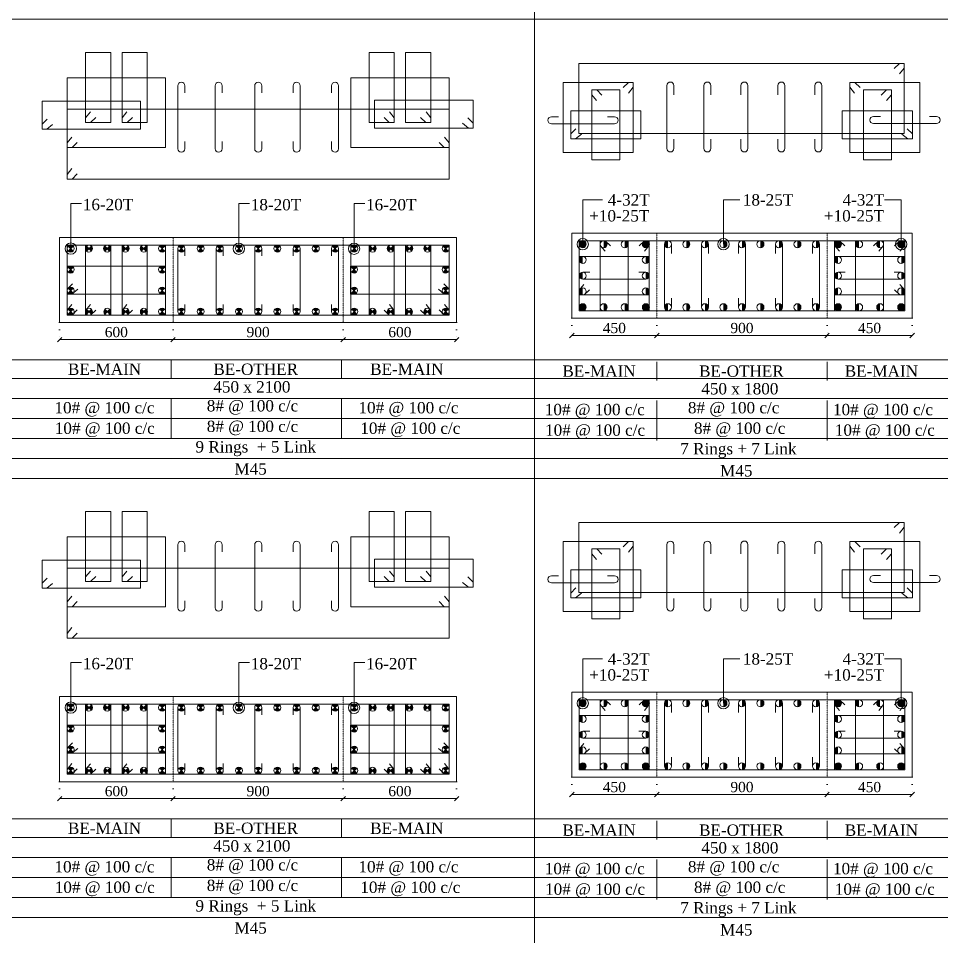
# Model space of a CAD drawing. Header units: millimetres. Extents: x 303 to 27724, y 300 to 68956.
# Drawn here: x 5285 to 10168, y 8259 to 13115 of the extents above; entities that cross this region are included whole.
import ezdxf

# ---------------------------------------------------------------- set-up
doc = ezdxf.new("R2010")
doc.units = ezdxf.units.MM
for name, pattern in [('( Hidden )', [0.375, 0.25, -0.125]), ('DOT2', [0.125, 0, -0.125]), ('HIDDEN', [0.375, 0.25, -0.125])]:
    doc.linetypes.add(name, pattern=pattern)
doc.layers.get('Defpoints').update_dxf_attribs({"lineweight": 0})
for name, color, linetype, lineweight in [('S-COL. STEEL DIA', 1, 'Continuous', 9), ('S-DIM FOOTING', 7, 'Continuous', 0), ('S-SECTION', 5, 'Continuous', 0), ('S-SECTION MARK', 7, 'Continuous', 0), ('S-SHEET', 7, 'Continuous', 0), ('S-STEEL', 1, 'Continuous', 9), ('S-STEEL-1', 1, 'Continuous', 0), ('S-STEEL-1 C.S.', 106, 'Continuous', 0), ('S-TEXT', 7, 'Continuous', 0)]:
    doc.layers.add(name, color=color, linetype=linetype, lineweight=lineweight)
doc.styles.add('AR', font='ARIALUNI.TTF', dxfattribs={"width": 0.8})
doc.styles.add('S-ROMANS', font='times.ttf')
doc.styles.add('TEXT', font='times.ttf')
doc.dimstyles.new('100', dxfattribs={"dimtxt": 180, "dimasz": 80, "dimexe": 0.18, "dimexo": 0.0625, "dimgap": 1, "dimtad": 1, "dimdec": 0, "dimzin": 0, "dimdsep": 46, "dimtxsty": 'AR', "dimblk": 'DOT', "dimcen": 0.09, "dimse1": 1, "dimse2": 1, "dimclrd": 50, "dimclrt": 256, "dimadec": 0, "dimazin": 0, "dimtfac": 1, "dimtdec": 0, "dimtix": 1, "dimtofl": 0, "dimtmove": 2, "dimatfit": 0, "dimfxl": 1, "dimtolj": 1, "dimtzin": 0, "dimlwd": -1, "dimarcsym": 0})
doc.dimstyles.new('SETU', dxfattribs={"dimtxt": 230, "dimasz": 0.2, "dimexe": 0.1, "dimexo": 0.1, "dimgap": 0.05, "dimtad": 1, "dimdec": 0, "dimzin": 0, "dimdsep": 46, "dimtxsty": 'TEXT', "dimblk": 'OBLIQUE', "dimcen": 0.09, "dimdle": 0.1, "dimclrd": 4, "dimclre": 256, "dimclrt": 256, "dimadec": 1, "dimazin": 0, "dimtfac": 1, "dimtdec": 0, "dimtix": 1, "dimtofl": 0, "dimtmove": 2, "dimatfit": 0, "dimfxl": 1, "dimtolj": 1, "dimtzin": 0, "dimlwd": -1, "dimlwe": -1, "dimarcsym": 1})

# ---------------------------------------------------------------- blocks, each defined once
blk = doc.blocks.new('*U48')
at = {"layer": 'S-COL. STEEL DIA'}
h = blk.add_hatch(color=256, dxfattribs=at)
h.dxf.hatch_style = 1
edge = h.paths.add_edge_path()
edge.add_arc((0, 0), 18.5, 0, 360)
h = blk.add_hatch(color=256, dxfattribs=at)
h.dxf.hatch_style = 1
h.paths.add_polyline_path([(0, 0), (0, -18.5, 0.198912), (13, -13)])
h.paths.add_polyline_path([(0, 0), (-13, -13, 0.198912), (0, -18.5)])
h.paths.add_polyline_path([(0, 18.5, 0.198912), (-13, 13), (0, 0)])
h.paths.add_polyline_path([(13, 13, 0.198912), (0, 18.5), (0, 0)])
at = {"layer": 'S-COL. STEEL DIA', "lineweight": 5}
blk.add_circle((0, 0), 18.5, dxfattribs=at)
blk = doc.blocks.new('*U17')
at = {"layer": 'S-COL. STEEL DIA'}
h = blk.add_hatch(color=256, dxfattribs=at)
h.dxf.hatch_style = 1
h.paths.add_polyline_path([(0, 18.5, 0.414214), (-18.5, 0, 0.414214), (0, -18.5)])
at = {"layer": 'S-COL. STEEL DIA', "lineweight": 5}
blk.add_circle((0, 0), 18.5, dxfattribs=at)
blk = doc.blocks.new('_Dot')
at = {"linetype": 'ByBlock', "lineweight": -2}
blk.add_line((-0.5, 0), (-1, 0), dxfattribs=at)
at = {"linetype": 'ByBlock', "const_width": 0.5}
blk.add_lwpolyline([(-0.25, 0, 1), (0.25, 0, 1)], format="xyb", close=True, dxfattribs=at)
blk = doc.blocks.new('_Oblique')
at = {"color": 0, "linetype": 'ByBlock', "lineweight": -2}
blk.add_line((-0.5, -0.5), (0.5, 0.5), dxfattribs=at)
blk = doc.blocks.new('*D890')
at = {"layer": 'Defpoints', "color": 0}
for p in [(1837112.8, 621861), (1837562.8, 621861), (1837562.8, 621769.5)]:
    blk.add_point(p, dxfattribs=at)
at = {"layer": 'S-DIM FOOTING', "linetype": 'DOT2', "ltscale": 300}
for p, q in [((1837112.8, 621860.9), (1837112.8, 621769.4)), ((1837562.8, 621860.9), (1837562.8, 621769.4))]:
    blk.add_line(p, q, dxfattribs=at)
at = {"layer": 'S-DIM FOOTING', "ltscale": 300}
blk.add_line((1837112.7, 621769.5), (1837562.9, 621769.5), dxfattribs=at)
at = {"layer": 'S-DIM FOOTING', "linetype": 'ByBlock', "xscale": 24, "yscale": 24, "zscale": 24, "rotation": 180}
blk.add_blockref('_Oblique', (1837112.8, 621769.5), dxfattribs=at)
at = {"layer": 'S-DIM FOOTING', "linetype": 'ByBlock', "xscale": 24, "yscale": 24, "zscale": 24}
blk.add_blockref('_Oblique', (1837562.8, 621769.5), dxfattribs=at)
at = {"layer": 'S-DIM FOOTING', "insert": (1837337.8, 621809), "char_height": 54, "attachment_point": 5, "style": 'TEXT'}
blk.add_mtext('\\A1;450', dxfattribs=at)
blk = doc.blocks.new('*D891')
at = {"layer": 'Defpoints', "color": 0}
for p in [(1837562.8, 621861), (1838462.8, 621861), (1837562.8, 621769.5)]:
    blk.add_point(p, dxfattribs=at)
at = {"layer": 'S-DIM FOOTING', "linetype": 'DOT2', "ltscale": 300}
for p, q in [((1837562.8, 621860.9), (1837562.8, 621769.4)), ((1838462.8, 621860.9), (1838462.8, 621769.4))]:
    blk.add_line(p, q, dxfattribs=at)
at = {"layer": 'S-DIM FOOTING', "ltscale": 300}
blk.add_line((1838462.9, 621769.5), (1837562.7, 621769.5), dxfattribs=at)
at = {"layer": 'S-DIM FOOTING', "linetype": 'ByBlock', "xscale": 24, "yscale": 24, "zscale": 24, "rotation": 180}
blk.add_blockref('_Oblique', (1837562.8, 621769.5), dxfattribs=at)
at = {"layer": 'S-DIM FOOTING', "linetype": 'ByBlock', "xscale": 24, "yscale": 24, "zscale": 24}
blk.add_blockref('_Oblique', (1838462.8, 621769.5), dxfattribs=at)
at = {"layer": 'S-DIM FOOTING', "insert": (1838012.8, 621809.1), "char_height": 54, "attachment_point": 5, "style": 'TEXT'}
blk.add_mtext('\\A1;900', dxfattribs=at)
blk = doc.blocks.new('*D892')
at = {"layer": 'Defpoints', "color": 0}
for p in [(1838462.8, 621861), (1838912.8, 621861), (1838912.8, 621769.5)]:
    blk.add_point(p, dxfattribs=at)
at = {"layer": 'S-DIM FOOTING', "linetype": 'DOT2', "ltscale": 300}
for p, q in [((1838462.8, 621860.9), (1838462.8, 621769.4)), ((1838912.8, 621860.9), (1838912.8, 621769.4))]:
    blk.add_line(p, q, dxfattribs=at)
at = {"layer": 'S-DIM FOOTING', "ltscale": 300}
blk.add_line((1838462.7, 621769.5), (1838912.9, 621769.5), dxfattribs=at)
at = {"layer": 'S-DIM FOOTING', "linetype": 'ByBlock', "xscale": 24, "yscale": 24, "zscale": 24, "rotation": 180}
blk.add_blockref('_Oblique', (1838462.8, 621769.5), dxfattribs=at)
at = {"layer": 'S-DIM FOOTING', "linetype": 'ByBlock', "xscale": 24, "yscale": 24, "zscale": 24}
blk.add_blockref('_Oblique', (1838912.8, 621769.5), dxfattribs=at)
at = {"layer": 'S-DIM FOOTING', "insert": (1838687.8, 621809), "char_height": 54, "attachment_point": 5, "style": 'TEXT'}
blk.add_mtext('\\A1;450', dxfattribs=at)
blk = doc.blocks.new('*D893')
at = {"layer": 'Defpoints', "color": 0}
for p in [(1834403.4, 621837.9), (1835003.4, 621837.9), (1835003.4, 621748)]:
    blk.add_point(p, dxfattribs=at)
at = {"layer": 'S-DIM FOOTING', "linetype": 'DOT2', "ltscale": 300}
for p, q in [((1834403.4, 621837.8), (1834403.4, 621747.9)), ((1835003.4, 621837.8), (1835003.4, 621747.9))]:
    blk.add_line(p, q, dxfattribs=at)
at = {"layer": 'S-DIM FOOTING', "ltscale": 300}
blk.add_line((1834403.3, 621748), (1835003.5, 621748), dxfattribs=at)
at = {"layer": 'S-DIM FOOTING', "linetype": 'ByBlock', "xscale": 24, "yscale": 24, "zscale": 24, "rotation": 180}
blk.add_blockref('_Oblique', (1834403.4, 621748), dxfattribs=at)
at = {"layer": 'S-DIM FOOTING', "linetype": 'ByBlock', "xscale": 24, "yscale": 24, "zscale": 24}
blk.add_blockref('_Oblique', (1835003.4, 621748), dxfattribs=at)
at = {"layer": 'S-DIM FOOTING', "insert": (1834703.4, 621787.5), "char_height": 54, "attachment_point": 5, "style": 'TEXT'}
blk.add_mtext('\\A1;600', dxfattribs=at)
blk = doc.blocks.new('*D894')
at = {"layer": 'Defpoints', "color": 0}
for p in [(1835003.4, 621837.9), (1835903.4, 621837.9), (1835903.4, 621748)]:
    blk.add_point(p, dxfattribs=at)
at = {"layer": 'S-DIM FOOTING', "linetype": 'DOT2', "ltscale": 300}
for p, q in [((1835003.4, 621837.8), (1835003.4, 621747.9)), ((1835903.4, 621837.8), (1835903.4, 621747.9))]:
    blk.add_line(p, q, dxfattribs=at)
at = {"layer": 'S-DIM FOOTING', "ltscale": 300}
blk.add_line((1835003.3, 621748), (1835903.5, 621748), dxfattribs=at)
at = {"layer": 'S-DIM FOOTING', "linetype": 'ByBlock', "xscale": 24, "yscale": 24, "zscale": 24, "rotation": 180}
blk.add_blockref('_Oblique', (1835003.4, 621748), dxfattribs=at)
at = {"layer": 'S-DIM FOOTING', "linetype": 'ByBlock', "xscale": 24, "yscale": 24, "zscale": 24}
blk.add_blockref('_Oblique', (1835903.4, 621748), dxfattribs=at)
at = {"layer": 'S-DIM FOOTING', "insert": (1835453.4, 621787.6), "char_height": 54, "attachment_point": 5, "style": 'TEXT'}
blk.add_mtext('\\A1;900', dxfattribs=at)
blk = doc.blocks.new('*D895')
at = {"layer": 'Defpoints', "color": 0}
for p in [(1835903.4, 621837.9), (1836503.4, 621837.9), (1836503.4, 621748)]:
    blk.add_point(p, dxfattribs=at)
at = {"layer": 'S-DIM FOOTING', "linetype": 'DOT2', "ltscale": 300}
for p, q in [((1835903.4, 621837.8), (1835903.4, 621747.9)), ((1836503.4, 621837.8), (1836503.4, 621747.9))]:
    blk.add_line(p, q, dxfattribs=at)
at = {"layer": 'S-DIM FOOTING', "ltscale": 300}
blk.add_line((1835903.3, 621748), (1836503.5, 621748), dxfattribs=at)
at = {"layer": 'S-DIM FOOTING', "linetype": 'ByBlock', "xscale": 24, "yscale": 24, "zscale": 24, "rotation": 180}
blk.add_blockref('_Oblique', (1835903.4, 621748), dxfattribs=at)
at = {"layer": 'S-DIM FOOTING', "linetype": 'ByBlock', "xscale": 24, "yscale": 24, "zscale": 24}
blk.add_blockref('_Oblique', (1836503.4, 621748), dxfattribs=at)
at = {"layer": 'S-DIM FOOTING', "insert": (1836203.4, 621787.5), "char_height": 54, "attachment_point": 5, "style": 'TEXT'}
blk.add_mtext('\\A1;600', dxfattribs=at)
blk = doc.blocks.new('*U18')
at = {"layer": 'S-COL. STEEL DIA'}
h = blk.add_hatch(color=256, dxfattribs=at)
h.dxf.hatch_style = 1
h.paths.add_polyline_path([(0, 0), (0, -18.5, 0.198912), (13, -13)])
h.paths.add_polyline_path([(0, 0), (-13, -13, 0.198912), (0, -18.5)])
h.paths.add_polyline_path([(0, 18.5, 0.198912), (-13, 13), (0, 0)])
h.paths.add_polyline_path([(13, 13, 0.198912), (0, 18.5), (0, 0)])
at = {"layer": 'S-COL. STEEL DIA', "lineweight": 5}
for p, q in [((-13, 13), (13, -13)), ((13, 13), (-13, -13))]:
    blk.add_line(p, q, dxfattribs=at)
blk.add_circle((0, 0), 18.5, dxfattribs=at)
blk = doc.blocks.new('0')
at = {"layer": 'S-SECTION'}
for points, elevation in [([(1836503.4, 621837.9), (1836503.4, 622287.9), (1834403.4, 622287.9), (1834403.4, 621837.9)], 9.8), ([(1837112.8, 622311), (1837112.8, 621861), (1838912.8, 621861), (1838912.8, 622311)], 0.5)]:
    blk.add_lwpolyline(points, close=True, dxfattribs=dict(at, elevation=elevation))
at = {"layer": 'S-SECTION', "color": 8, "linetype": 'HIDDEN', "ltscale": 0.1, "elevation": 0.5}
for points in [[(1837562.8, 621861), (1837562.8, 622311), (1837112.8, 622311), (1837112.8, 621861)], [(1838462.8, 621861), (1838462.8, 622311), (1838912.8, 622311), (1838912.8, 621861)]]:
    blk.add_lwpolyline(points, close=True, dxfattribs=at)
at = {"layer": 'S-SHEET'}
for p, q in [((1834993.8, 621641.3, 8.9), (1834993.8, 621541.7, 8.9)), ((1835893.8, 621641.3, 8.9), (1835893.8, 621541.7, 8.9)), ((1837562.8, 621631.3, 0.3), (1837562.8, 621531.7, 0.3)), ((1838462.8, 621631.3, 0.3), (1838462.8, 621531.7, 0.3)), ((1834993.8, 621436.5, 8.9), (1834993.8, 621225.2, 8.9)), ((1835893.8, 621436.5, 8.9), (1835893.8, 621225.2, 8.9)), ((1837562.8, 621426.5, 0.3), (1837562.8, 621215.2, 0.3)), ((1838462.8, 621426.5, 0.3), (1838462.8, 621215.2, 0.3))]:
    blk.add_line(p, q, dxfattribs=at)
at = {"layer": 'S-STEEL', "color": 1}
for points, elevation in [([(1838818.1, 623181.7), (1838845.7, 623209), (1838871.7, 623209), (1838871.7, 622839), (1837150.1, 622839), (1837150.1, 623209), (1838871.7, 623209), (1838871.7, 623184), (1838846.5, 623153.1)], 0.8), ([(1834497, 622624.2), (1834469.4, 622596.9), (1834443.4, 622596.9), (1834443.4, 622966.9), (1836464.2, 622966.9), (1836464.2, 622596.9), (1834443.4, 622596.9), (1834443.4, 622621.9), (1834468.6, 622652.8)], 9.8), ([(1834497, 621905.2), (1834469.4, 621877.9), (1834443.4, 621877.9), (1834443.4, 622247.9), (1836464.2, 622247.9), (1836464.2, 621877.9), (1834443.4, 621877.9), (1834443.4, 621902.9), (1834468.6, 621933.8)], 9.8), ([(1838820, 622243.7), (1838847.6, 622271), (1838873.6, 622271), (1838873.6, 621901), (1837152, 621901), (1837152, 622271), (1838873.6, 622271), (1838873.6, 622246), (1838848.4, 622215.1)], 0.5)]:
    blk.add_lwpolyline(points, dxfattribs=dict(at, elevation=elevation))
at = {"layer": 'S-STEEL', "color": 3}
for points, elevation in [([(1835065.8, 623053.2), (1835065.8, 623090.9, 1), (1835028.9, 623090.9), (1835028.9, 622757.8, 1), (1835065.8, 622757.8), (1835065.8, 622795.1)], 9.4), ([(1835262.6, 623053.2), (1835262.6, 623090.9, 1), (1835225.7, 623090.9), (1835225.7, 622757.8, 1), (1835262.6, 622757.8), (1835262.6, 622795.1)], 9.4), ([(1835472.3, 623053.2), (1835472.3, 623090.9, 1), (1835435.4, 623090.9), (1835435.4, 622757.8, 1), (1835472.3, 622757.8), (1835472.3, 622795.1)], 9.4), ([(1835638.6, 623053.2), (1835638.6, 623090.9, -1), (1835675.5, 623090.9), (1835675.5, 622757.8, -1), (1835638.6, 622757.8), (1835638.6, 622795.1)], 9.4), ([(1835841.8, 623053.2), (1835841.8, 623090.9, -1), (1835878.7, 623090.9), (1835878.7, 622757.8, -1), (1835841.8, 622757.8), (1835841.8, 622795.1)], 9.4), ([(1837652.7, 622807.4), (1837652.7, 622759, -1), (1837615.8, 622759), (1837615.8, 623092.1, -1), (1837652.7, 623092.1), (1837652.7, 623043.6)], 0.5), ([(1837848.5, 622807.4), (1837848.5, 622759, -1), (1837811.6, 622759), (1837811.6, 623092.1, -1), (1837848.5, 623092.1), (1837848.5, 623043.6)], 0.5), ([(1838007.3, 622807.4), (1838007.3, 622759, 1), (1838044.3, 622759), (1838044.3, 623092.1, 1), (1838007.3, 623092.1), (1838007.3, 623043.6)], 0.5), ([(1838203.1, 622807.4), (1838203.1, 622759, 1), (1838240, 622759), (1838240, 623092.1, 1), (1838203.1, 623092.1), (1838203.1, 623043.6)], 0.5), ([(1838398.9, 622807.4), (1838398.9, 622759, 1), (1838435.8, 622759), (1838435.8, 623092.1, 1), (1838398.9, 623092.1), (1838398.9, 623043.6)], 0.5), ([(1837042.6, 622926.5), (1837004.9, 622926.5, 1), (1837004.9, 622889.6), (1837338.8, 622889.6, 1), (1837338.8, 622926.5), (1837301.6, 622926.5)], 0.5), ([(1838746.1, 622928), (1838708.4, 622928, 1), (1838708.4, 622891.1), (1839042.3, 622891.1, 1), (1839042.3, 622928), (1839005.1, 622928)], 0.5), ([(1835065.8, 622191.7), (1835065.8, 622229.4, 1), (1835028.9, 622229.4), (1835028.9, 621896.3, 1), (1835065.8, 621896.3), (1835065.8, 621933.6)], 9.4), ([(1835269, 622191.7), (1835269, 622229.4, 1), (1835232.1, 622229.4), (1835232.1, 621896.3, 1), (1835269, 621896.3), (1835269, 621933.6)], 9.4), ([(1835472.3, 622191.7), (1835472.3, 622229.4, 1), (1835435.4, 622229.4), (1835435.4, 621896.3, 1), (1835472.3, 621896.3), (1835472.3, 621933.6)], 9.4), ([(1835638.6, 622191.7), (1835638.6, 622229.4, -1), (1835675.5, 622229.4), (1835675.5, 621896.3, -1), (1835638.6, 621896.3), (1835638.6, 621933.6)], 9.4), ([(1835841.8, 622191.7), (1835841.8, 622229.4, -1), (1835878.7, 622229.4), (1835878.7, 621896.3, -1), (1835841.8, 621896.3), (1835841.8, 621933.6)], 9.4), ([(1837639.7, 621967.9), (1837639.7, 621919.5, -1), (1837602.8, 621919.5), (1837602.8, 622252.6, -1), (1837639.7, 622252.6), (1837639.7, 622204.1)], 0.5), ([(1837835.5, 621967.9), (1837835.5, 621919.5, -1), (1837798.6, 621919.5), (1837798.6, 622252.6, -1), (1837835.5, 622252.6), (1837835.5, 622204.1)], 0.5), ([(1837994.3, 621967.9), (1837994.3, 621919.5, 1), (1838031.3, 621919.5), (1838031.3, 622252.6, 1), (1837994.3, 622252.6), (1837994.3, 622204.1)], 0.5), ([(1838190.1, 621967.9), (1838190.1, 621919.5, 1), (1838227, 621919.5), (1838227, 622252.6, 1), (1838190.1, 622252.6), (1838190.1, 622204.1)], 0.5), ([(1838385.9, 621967.9), (1838385.9, 621919.5, 1), (1838422.8, 621919.5), (1838422.8, 622252.6, 1), (1838385.9, 622252.6), (1838385.9, 622204.1)], 0.5), ([(1837208.1, 622104.5), (1837170.4, 622104.5, 1), (1837170.4, 622067.6), (1837504.3, 622067.6, 1), (1837504.3, 622104.5), (1837467.1, 622104.5)], 0.5), ([(1838817.5, 622104.5), (1838855.2, 622104.5, -1), (1838855.2, 622067.6), (1838521.3, 622067.6, -1), (1838521.3, 622104.5), (1838558.5, 622104.5)], 0.5)]:
    blk.add_lwpolyline(points, format="xyb", dxfattribs=dict(at, elevation=elevation))
at = {"layer": 'S-STEEL-1', "color": 41}
for points, elevation in [([(1834594.5, 622923.5), (1834567, 622896.2), (1834541, 622896.2), (1834541, 623266.7), (1834673.7, 623266.5), (1834673.7, 622895.9), (1834541, 622896.2), (1834541, 622921.2), (1834566.2, 622952.1)], 9.4), ([(1834788.1, 622923.5), (1834760.5, 622896.2), (1834734.5, 622896.2), (1834734.5, 623266.7), (1834867.3, 623266.5), (1834867.3, 622895.9), (1834734.5, 622896.2), (1834734.5, 622921.2), (1834759.7, 622952.1)], 9.4), ([(1836119.5, 622923.5), (1836147.1, 622896.2), (1836173.1, 622896.2), (1836173.1, 623266.7), (1836040.3, 623266.5), (1836040.3, 622895.9), (1836173.1, 622896.2), (1836173.1, 622921.2), (1836147.9, 622952.1)], 9.4), ([(1836313.1, 622923.5), (1836340.6, 622896.2), (1836366.7, 622896.2), (1836366.6, 623266.7), (1836233.9, 623266.5), (1836233.9, 622895.9), (1836366.7, 622896.2), (1836366.7, 622921.2), (1836341.5, 622952.1)], 9.4), ([(1837272.3, 623041.3), (1837244.8, 623068.6), (1837218.8, 623068.6), (1837218.8, 622698.6), (1837366.8, 622698.6), (1837366.8, 623068.6), (1837218.8, 623068.6), (1837218.8, 623043.6), (1837244, 623012.7)], 0.8), ([(1838749.5, 623041.3), (1838777, 623068.6), (1838803, 623068.6), (1838803, 622698.6), (1838655, 622698.6), (1838655, 623068.6), (1838803, 623068.6), (1838803, 623043.6), (1838777.9, 623012.7)], 0.8), ([(1834338, 622914.5), (1834310.7, 622887), (1834310.7, 622860.9), (1834831.4, 622860.9), (1834831.4, 623008.9), (1834310.7, 623009), (1834310.7, 622860.9), (1834335.7, 622860.9), (1834366.6, 622886.1)], 9.4), ([(1836563.1, 622920.5), (1836590.4, 622893), (1836590.4, 622867), (1836069.6, 622866.9), (1836069.6, 623014.9), (1836590.4, 623015), (1836590.4, 622867), (1836565.4, 622867), (1836534.5, 622892.2)], 9.4), ([(1837134.6, 622863.3), (1837107.3, 622835.7), (1837107.3, 622809.7), (1837478.1, 622809.7), (1837478.1, 622957.8), (1837107.3, 622957.8), (1837107.3, 622809.7), (1837132.3, 622809.7), (1837163.2, 622834.9)], 0.8), ([(1838887.2, 622863.3), (1838914.5, 622835.7), (1838914.5, 622809.7), (1838543.7, 622809.7), (1838543.7, 622957.8), (1838914.5, 622957.8), (1838914.5, 622809.7), (1838889.5, 622809.7), (1838858.6, 622834.9)], 0.8), ([(1834594.5, 621904.4), (1834567, 621877.1), (1834541, 621877.1), (1834541, 622247.6), (1834673.7, 622247.4), (1834673.7, 621876.8), (1834541, 621877.1), (1834541, 621902.1), (1834566.2, 621933)], 9.4), ([(1834788.1, 621904.4), (1834760.5, 621877.1), (1834734.5, 621877.1), (1834734.5, 622247.6), (1834867.3, 622247.4), (1834867.3, 621876.8), (1834734.5, 621877.1), (1834734.5, 621902.1), (1834759.7, 621933)], 9.4), ([(1836119.5, 621904.4), (1836147.1, 621877.1), (1836173.1, 621877.1), (1836173.1, 622247.6), (1836040.3, 622247.4), (1836040.3, 621876.8), (1836173.1, 621877.1), (1836173.1, 621902.1), (1836147.9, 621933)], 9.4), ([(1836313.1, 621904.4), (1836340.6, 621877.1), (1836366.7, 621877.1), (1836366.6, 622247.6), (1836233.9, 622247.4), (1836233.9, 621876.8), (1836366.7, 621877.1), (1836366.7, 621902.1), (1836341.5, 621933)], 9.4), ([(1837317, 622243.7), (1837289.5, 622271), (1837263.4, 622271), (1837263.5, 621901), (1837411.5, 621901), (1837411.5, 622271), (1837263.4, 622271), (1837263.4, 622246), (1837288.6, 622215.1)], 0.5), ([(1838708.6, 622243.7), (1838736.1, 622271), (1838762.2, 622271), (1838762.1, 621901), (1838614.1, 621901), (1838614.1, 622271), (1838762.2, 622271), (1838762.2, 622246), (1838737, 622215.1)], 0.5), ([(1837205.5, 622011.6), (1837178, 621984.3), (1837152, 621984.3), (1837152, 622187.7), (1837522.8, 622187.7), (1837522.8, 621984.3), (1837152, 621984.3), (1837152, 622009.3), (1837177.2, 622040.2)], 0.5), ([(1838820.1, 622011.6), (1838847.6, 621984.3), (1838873.6, 621984.3), (1838873.6, 622187.7), (1838502.8, 622187.7), (1838502.8, 621984.3), (1838873.6, 621984.3), (1838873.6, 622009.3), (1838848.4, 622040.2)], 0.5), ([(1834470.8, 622042.5), (1834443.5, 622015), (1834443.5, 621989), (1834964.2, 621988.9), (1834964.2, 622136.9), (1834443.5, 622137), (1834443.5, 621989), (1834468.5, 621989), (1834499.3, 622014.2)], 9.4), ([(1836436.1, 622042.5), (1836463.4, 622015), (1836463.4, 621989), (1835942.6, 621988.9), (1835942.6, 622136.9), (1836463.4, 622137), (1836463.4, 621989), (1836438.4, 621989), (1836407.5, 622014.2)], 9.4)]:
    blk.add_lwpolyline(points, dxfattribs=dict(at, elevation=elevation))
at = {"layer": 'S-STEEL-1', "color": 6}
for points, elevation in [([(1834497, 622790.8), (1834469.4, 622763.5), (1834443.4, 622763.5), (1834443.4, 623133.5), (1834964.2, 623133.5), (1834964.2, 622763.5), (1834443.4, 622763.5), (1834443.4, 622788.5), (1834468.6, 622819.4)], 9.4), ([(1836410.7, 622790.8), (1836438.2, 622763.5), (1836464.2, 622763.5), (1836464.2, 623133.5), (1835943.4, 623133.5), (1835943.4, 622763.5), (1836464.2, 622763.5), (1836464.2, 622788.5), (1836439, 622819.4)], 9.4), ([(1837384.4, 623080.7), (1837411.9, 623108), (1837438, 623108), (1837438, 622738), (1837067.2, 622738), (1837067.2, 623108), (1837438, 623108), (1837438, 623083), (1837412.8, 623052.1)], 0.5), ([(1838637.4, 623080.7), (1838609.9, 623108), (1838583.8, 623108), (1838583.9, 622738), (1838954.6, 622738), (1838954.6, 623108), (1838583.8, 623108), (1838583.8, 623083), (1838609, 623052.1)], 0.5), ([(1834497, 621905.2), (1834469.4, 621877.9), (1834443.4, 621877.9), (1834443.4, 622247.9), (1834964.2, 622247.9), (1834964.2, 621877.9), (1834443.4, 621877.9), (1834443.4, 621902.9), (1834468.6, 621933.8)], 9.4), ([(1836410.7, 621905.2), (1836438.2, 621877.9), (1836464.2, 621877.9), (1836464.2, 622247.9), (1835943.4, 622247.9), (1835943.4, 621877.9), (1836464.2, 621877.9), (1836464.2, 621902.9), (1836439, 621933.8)], 9.4), ([(1837469.2, 622243.7), (1837496.7, 622271), (1837522.8, 622271), (1837522.8, 621901), (1837152, 621901), (1837152, 622271), (1837522.8, 622271), (1837522.8, 622246), (1837497.6, 622215.1)], 0.5), ([(1838556.4, 622243.7), (1838528.9, 622271), (1838502.8, 622271), (1838502.8, 621901), (1838873.6, 621901), (1838873.6, 622271), (1838502.8, 622271), (1838502.8, 622246), (1838528, 622215.1)], 0.5)]:
    blk.add_lwpolyline(points, dxfattribs=dict(at, elevation=elevation))
at = {"layer": 'S-STEEL-1 C.S.', "color": 8, "linetype": '( Hidden )'}
for p, q in [((1835003.4, 621837.9, 9.8), (1835003.4, 622287.9, 9.8)), ((1835903.4, 621837.9, 9.4), (1835903.4, 622287.9, 9.4))]:
    blk.add_line(p, q, dxfattribs=at).dxf.unprotected_set("ltscale", 0)
at = {"layer": 'S-COL. STEEL DIA', "xscale": -1}
for name, p, rotation in [('*U18', (1834461.9, 622229.4, 9.4), 180), ('*U18', (1834654.8, 622229.4, 9.4), 90.19403361430277), ('*U18', (1834848.3, 622229.4, 9.4), 90.19403361430277), ('*U18', (1835047.4, 622229.4, 9.4), 180), ('*U18', (1835149, 622229.4, 9.4), 180), ('*U18', (1835250.6, 622229.4, 9.4), 180), ('*U18', (1835352.2, 622229.4, 9.4), 180), ('*U18', (1835453.8, 622229.4, 9.4), 180), ('*U18', (1835555.4, 622229.4, 9.4), 180), ('*U18', (1835657, 622229.4, 9.4), 180), ('*U18', (1835758.6, 622229.4, 9.4), 180), ('*U18', (1835860.3, 622229.4, 9.4), 180), ('*U18', (1835961.9, 622229.4, 9.4), 180), ('*U18', (1836155.4, 622229.4, 9.4), 89.80596638569698), ('*U18', (1836349, 622229.4, 9.4), 89.80596638569698), ('*U48', (1837170.4, 622252.6, 0.5), 180), ('*U17', (1837621.3, 622252.6, 0.5), 180), ('*U48', (1838521.3, 622252.6, 0.5), 180), ('*U17', (1838632.6, 622252.6, 0.5), 180), ('*U17', (1838743.9, 622252.6, 0.5), 180), ('*U18', (1834559.4, 621895.6, 9.4), 270.1940336143028), ('*U18', (1834753, 621895.6, 9.4), 270.1940336143028), ('*U18', (1836058.5, 621895.6, 9.4), 269.8059663856972), ('*U18', (1836252, 621895.6, 9.4), 269.8059663856972)]:
    blk.add_blockref(name, p, dxfattribs=dict(at, rotation=rotation))
at = {"layer": 'S-COL. STEEL DIA'}
for name, p, rotation in [('*U18', (1834558.6, 622229.4, 9.4), 270.194033614303), ('*U18', (1834752.2, 622229.4, 9.4), 270.194033614303), ('*U18', (1834945.8, 622229.4, 9.4), 180), ('*U18', (1836059.3, 622229.4, 9.4), 269.8059663856972), ('*U18', (1836252.8, 622229.4, 9.4), 269.8059663856972), ('*U18', (1836445.8, 622229.4, 9.4), 180), ('*U17', (1837281.7, 622252.6, 0.5), 180), ('*U17', (1837393, 622252.6, 0.5), 180), ('*U48', (1837504.4, 622252.6, 0.5), 180), ('*U17', (1837719.1, 622252.6, 0.5), 180), ('*U17', (1837817, 622252.6, 0.5), 180), ('*U17', (1837914.9, 622252.6, 0.5), 180), ('*U17', (1838012.8, 622252.6, 0.5), 180), ('*U17', (1838110.7, 622252.6, 0.5), 180), ('*U17', (1838208.6, 622252.6, 0.5), 180), ('*U17', (1838306.5, 622252.6, 0.5), 180), ('*U17', (1838404.4, 622252.6, 0.5), 180), ('*U48', (1838855.2, 622252.6, 0.5), 180), ('*U18', (1834655.6, 621895.6, 9.4), 90.19403361430281), ('*U18', (1834849.1, 621895.6, 9.4), 90.19403361430281), ('*U18', (1836154.6, 621895.6, 9.4), 89.80596638569716), ('*U18', (1836348.2, 621895.6, 9.4), 89.80596638569716)]:
    blk.add_blockref(name, p, dxfattribs=dict(at, rotation=rotation))
for name, p in [('*U17', (1837170.4, 622169.3, 0.5)), ('*U17', (1838521.3, 622169.3, 0.5)), ('*U18', (1834461.9, 622118.4, 9.4)), ('*U18', (1835961.1, 622118.4, 9.4)), ('*U17', (1837170.4, 622086, 0.5)), ('*U17', (1838521.3, 622086, 0.5)), ('*U18', (1834461.9, 622007.4, 9.4)), ('*U18', (1835961.1, 622007.4, 9.4)), ('*U17', (1837170.4, 622002.8, 0.5)), ('*U17', (1838521.3, 622002.8, 0.5)), ('*U48', (1837170.4, 621919.5, 0.5)), ('*U17', (1837621.3, 621919.5, 0.5)), ('*U48', (1838521.3, 621919.5, 0.5)), ('*U17', (1838632.6, 621919.5, 0.5)), ('*U17', (1838743.9, 621919.5, 0.5)), ('*U18', (1834461.9, 621896.3, 9.4)), ('*U18', (1835047.4, 621896.3, 9.4)), ('*U18', (1835149, 621896.3, 9.4)), ('*U18', (1835250.6, 621896.3, 9.4)), ('*U18', (1835352.2, 621896.3, 9.4)), ('*U18', (1835453.8, 621896.3, 9.4)), ('*U18', (1835555.4, 621896.3, 9.4)), ('*U18', (1835657, 621896.3, 9.4)), ('*U18', (1835758.6, 621896.3, 9.4)), ('*U18', (1835860.3, 621896.3, 9.4)), ('*U18', (1835961.9, 621896.3, 9.4))]:
    blk.add_blockref(name, p, dxfattribs=at)
at = {"layer": 'S-COL. STEEL DIA', "xscale": -1}
for name, p in [('*U17', (1837504.3, 622169.3, 0.5)), ('*U17', (1838855.2, 622169.3, 0.5)), ('*U18', (1834945.8, 622118.4, 9.4)), ('*U18', (1836445, 622118.4, 9.4)), ('*U17', (1837504.3, 622086, 0.5)), ('*U17', (1838855.2, 622086, 0.5)), ('*U18', (1834945.8, 622007.4, 9.4)), ('*U18', (1836445, 622007.4, 9.4)), ('*U17', (1837504.3, 622002.8, 0.5)), ('*U17', (1838855.2, 622002.8, 0.5)), ('*U17', (1837281.7, 621919.5, 0.5)), ('*U17', (1837393, 621919.5, 0.5)), ('*U48', (1837504.4, 621919.5, 0.5)), ('*U17', (1837719.1, 621919.5, 0.5)), ('*U17', (1837817, 621919.5, 0.5)), ('*U17', (1837914.9, 621919.5, 0.5)), ('*U17', (1838012.8, 621919.5, 0.5)), ('*U17', (1838110.7, 621919.5, 0.5)), ('*U17', (1838208.6, 621919.5, 0.5)), ('*U17', (1838306.5, 621919.5, 0.5)), ('*U17', (1838404.4, 621919.5, 0.5)), ('*U48', (1838855.2, 621919.5, 0.5)), ('*U18', (1834945.8, 621896.3, 9.4)), ('*U18', (1836445.8, 621896.3, 9.4))]:
    blk.add_blockref(name, p, dxfattribs=at)
at = {"layer": 'S-TEXT', "color": 7, "style": 'TEXT'}
for s, p in [('4-32T', (1837303.3, 622457.2, 0.3)), ('18-25T', (1838017.6, 622457.2, 0.3)), ('4-32T', (1838544.8, 622457.2, 0.3)), ('16-20T', (1834526.2, 622432.4, 9.4)), ('18-20T', (1835414.7, 622431.7, 18.7)), ('16-20T', (1836024.3, 622431.7, 18.7)), ('+10-25T', (1837205, 622372.8, 0.3)), ('+10-25T', (1838446.5, 622372.8, 0.3))]:
    blk.add_text(s, height=60, dxfattribs=at).set_placement(p)
at = {"layer": 'S-TEXT', "style": 'S-ROMANS'}
for s, p in [('BE-MAIN ', (1834447.3, 621561.5, 8.9)), ('BE-OTHER', (1835216.8, 621561.5, 8.9)), ('BE-MAIN ', (1836046.2, 621561.5, 8.9)), ('BE-MAIN ', (1837062.9, 621551.5, 0.3)), ('BE-OTHER', (1837785.9, 621551.5, 0.3)), ('BE-MAIN ', (1838556.4, 621551.5, 0.3)), ('450 x 2100', (1835216.6, 621468.2, 8.9)), ('450 x 1800', (1837797.7, 621458.2, 0.3)), ('10# @ 100 c/c', (1834376.3, 621358, 8.9)), ('8# @ 100 c/c', (1835181.8, 621368, 8.9)), ('10# @ 100 c/c', (1835984.2, 621358, 8.9)), ('10# @ 100 c/c', (1836969.9, 621348, 0.3)), ('8# @ 100 c/c', (1837727, 621358, 0.3)), ('10# @ 100 c/c', (1838494.4, 621348, 0.3)), ('10# @ 100 c/c', (1834377.8, 621249.4, 8.9)), ('8# @ 100 c/c', (1835181.8, 621259.4, 8.9)), ('10# @ 100 c/c', (1835994.2, 621249.4, 8.9)), ('10# @ 100 c/c', (1836971.4, 621239.4, 0.3)), ('8# @ 100 c/c', (1837759, 621249.4, 0.3)), ('10# @ 100 c/c', (1838504.4, 621239.4, 0.3)), ('9 Rings  + 5 Link', (1835122.1, 621150.9, 8.9)), ('7 Rings + 7 Link', (1837686.5, 621140.9, 0.3)), ('M45', (1835328, 621034.2, 8.9)), ('M45', (1837897, 621024.2, 0.3))]:
    blk.add_text(s, height=60, dxfattribs=at).set_placement(p)
at = {"layer": 'S-DIM FOOTING', "ltscale": 300}
for base, p1, p2, picture, middle in [((1835003.4, 621748, 9.4), (1834403.4, 621837.9, 9.8), (1835003.4, 621837.9, 9.8), '*D893', (1834703.4, 621787.5, 9.4)), ((1835903.4, 621748, 9.4), (1835003.4, 621837.9, 9.8), (1835903.4, 621837.9, 9.4), '*D894', (1835453.4, 621787.6, 9.4)), ((1836503.4, 621748, 9.1), (1835903.4, 621837.9, 9.4), (1836503.4, 621837.9, 9.8), '*D895', (1836203.4, 621787.5, 9.1)), ((1837562.8, 621769.5, 0.3), (1838462.8, 621861, 0.5), (1837562.8, 621861, 0.5), '*D891', (1838012.8, 621809.1, 0.3))]:
    dim = blk.add_linear_dim(base=base, p1=p1, p2=p2, angle=180, dimstyle='SETU', override={"dimscale": 1.2, "dimtxt": 45, "dimasz": 20, "dimgap": 10, "dimblk1": 'Oblique', "dimblk2": 'Oblique', "dimsah": 1, "dimclrd": 256, "dimarcsym": 1}, dxfattribs=at)
    dim.commit()
    dim.dimension.update_dxf_attribs({"geometry": picture, "text_midpoint": middle})
for base, p1, p2, picture, middle in [((1837562.8, 621769.5, 0.3), (1837112.8, 621861, 0.5), (1837562.8, 621861, 0.5), '*D890', (1837337.8, 621809, 0.3)), ((1838912.8, 621769.5, 0.3), (1838462.8, 621861, 0.5), (1838912.8, 621861, 0.5), '*D892', (1838687.8, 621809, 0.3))]:
    dim = blk.add_linear_dim(base=base, p1=p1, p2=p2, dimstyle='SETU', override={"dimscale": 1.2, "dimtxt": 45, "dimasz": 20, "dimgap": 10, "dimblk1": 'Oblique', "dimblk2": 'Oblique', "dimsah": 1, "dimclrd": 256, "dimarcsym": 1}, dxfattribs=at)
    dim.commit()
    dim.dimension.update_dxf_attribs({"geometry": picture, "text_midpoint": middle})
at = {"layer": 'S-SECTION MARK'}
for points in [[(1834462.7, 622229.4, 9.8), (1834462.7, 622468.3, 9.8), (1834519.1, 622468.3, 9.8)], [(1835351.1, 622228.7, 19.1), (1835351.1, 622467.5, 19.1), (1835407.6, 622467.5, 19.1)], [(1835960.8, 622228.7, 19.1), (1835960.8, 622467.5, 19.1), (1836017.2, 622467.5, 19.1)], [(1837170.4, 622252.6, 0.5), (1837170.4, 622487, 0.5), (1837275, 622487, 0.5)], [(1837914.9, 622252.6, 0.5), (1837914.9, 622487, 0.5), (1838002.4, 622487, 0.5)], [(1838855.2, 622252.6, 0.5), (1838855.2, 622487, 0.5), (1838767.7, 622487, 0.5)]]:
    blk.add_leader(points, dimstyle='100', override={"dimasz": 60, "dimtad": 0, "dimclrd": 256, "dimldrblk": 'DotBlank', "dimfxl": 50, "dimfxlon": 1, "dimarcsym": 1}, dxfattribs=at)

msp = doc.modelspace()

# ---------------------------------------------------------------- linework, layer by layer
at = {"layer": 'S-SHEET'}
for p, q in [((8015, 68956, -2), (8015, 299.8, -1.4)), ((303, 11309.8, 7.7), (27724.1, 11309.8, 7.7)), ((303, 11210.3, -0.3), (27724.1, 11210.3, -0.3)), ((303, 11105.1, -0.3), (27724.1, 11105.1, -0.3)), ((303, 11105.1, -0.3), (27724.1, 11105.1, -0.3)), ((303, 10999.3, -0.3), (27724.1, 10999.3, -0.3)), ((303, 10893.8, -0.3), (27724.1, 10893.8, -0.3)), ((303, 10788.2, -0.3), (27724.1, 10788.2, -0.3)), ((303, 8881.8, 7.6), (27724.1, 8881.8, 7.6)), ((303, 8782.2, -0.3), (27724.1, 8782.2, -0.3)), ((303, 8677, -0.3), (27724.1, 8677, -0.3)), ((303, 8677, -0.3), (27724.1, 8677, -0.3)), ((303, 8571.2, -0.3), (27724.1, 8571.2, -0.3)), ((303, 8465.7, -0.3), (27724.1, 8465.7, -0.3)), ((303, 8360.2, -0.3), (27724.1, 8360.2, -0.3))]:
    msp.add_line(p, q, dxfattribs=at)
at = {"layer": 'S-SHEET', "color": 0}
for p, q in [((303, 13110.8, -0.3), (27724.1, 13110.8, -0.4)), ((303, 10682.7, -0.3), (27724.1, 10682.7, -0.3))]:
    msp.add_line(p, q, dxfattribs=at)

# ---------------------------------------------------------------- block references
at = {"layer": 'S-COL. STEEL DIA', "color": 2}
for p in [(-1828900.8, -610331.4, -0.2), (-1828900.8, -612759.5, -0.2)]:
    msp.add_blockref('0', p, dxfattribs=at)

doc.saveas('drawing.dxf')
